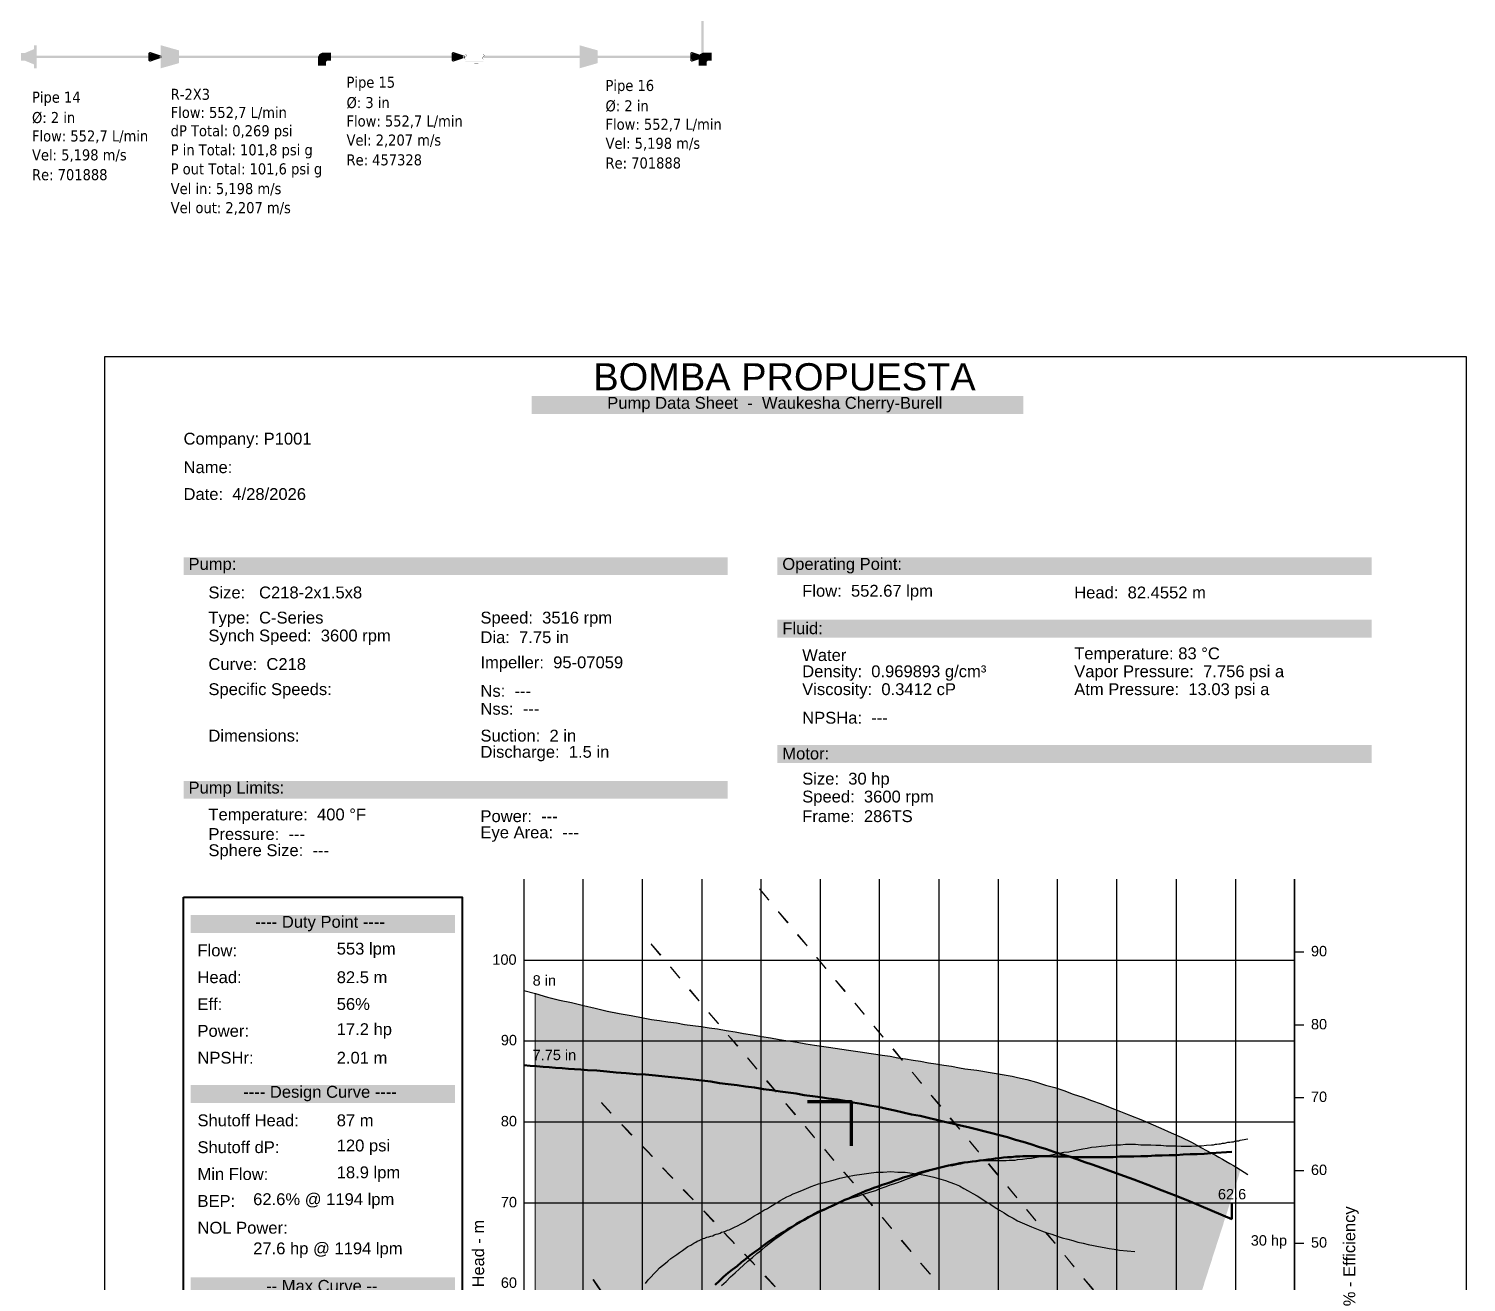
# Model space of a CAD drawing. Header units: inches. Extents: x 0.44 to 8.19, y 2.8 to 6.21.
# Drawn here: x 1.347 to 2.404, y 3.724 to 4.646 of the extents above; entities that cross this region are included whole.
import ezdxf

# ---------------------------------------------------------------- set-up
doc = ezdxf.new("R2010")
doc.units = ezdxf.units.IN
doc.header["$MEASUREMENT"] = 0
for name, color, linetype in [('PDF2_Solid Fills', 7, 'Continuous'), ('PDF2_Text', 7, 'Continuous'), ('PDF3_Text', 7, 'Continuous')]:
    doc.layers.add(name, color=color, linetype=linetype)
doc.layers.add('PDF3_Geometry', color=7, linetype='Continuous', true_color=0xc0c0c0)
doc.layers.add('PDF3_Solid Fills', color=7, linetype='Continuous', true_color=0x804000)
doc.styles.add('PDF Arial-BoldMT', font='arial.ttf')
doc.styles.add('PDF ArialMT', font='arial.ttf')
doc.styles.add('PDF Tahoma', font='tahoma.ttf')
doc.styles.get("Standard").update_dxf_attribs({"font": 'arial.ttf'})

# ---------------------------------------------------------------- blocks, each defined once
blk = doc.blocks.new('P2613-PR-DT-002 REV1 HOJA DATOS BOMBA AC')
at = {"layer": 'PDF3_Solid Fills', "transparency": 33554559}
for color, points in [(7, [(2.4833, 11.4233), (5.78, 11.4233), (5.78, 11.5433), (2.4833, 11.5433)]), (256, [(4.0133, 8.2433), (4.0767, 8.1667), (4.07, 8.16), (4.0067, 8.2367)]), (256, [(4.14, 8.09), (4.2067, 8.0133), (4.1967, 8.0067), (4.1333, 8.0833)]), (256, [(4.27, 7.9367), (4.3333, 7.86), (4.3267, 7.8533), (4.26, 7.93)]), (256, [(3.2867, 7.8733), (3.3533, 7.7967), (3.3433, 7.79), (3.28, 7.8667)]), (256, [(3.4167, 7.72), (3.48, 7.6433), (3.4733, 7.6367), (3.41, 7.7133)]), (256, [(4.3967, 7.7833), (4.46, 7.7067), (4.4533, 7.7), (4.39, 7.7767)]), (256, [(4.5233, 7.63), (4.59, 7.5533), (4.58, 7.5467), (4.5167, 7.6233)]), (256, [(3.5467, 7.5667), (3.61, 7.49), (3.6033, 7.4833), (3.5367, 7.56)]), (256, [(4.6533, 7.4767), (4.7167, 7.4), (4.71, 7.3933), (4.6467, 7.47)]), (256, [(3.6733, 7.4133), (3.74, 7.3367), (3.7333, 7.33), (3.6667, 7.4067)]), (256, [(4.78, 7.3233), (4.8433, 7.2467), (4.8367, 7.24), (4.7733, 7.3167)]), (256, [(3.8033, 7.26), (3.87, 7.1867), (3.86, 7.18), (3.7967, 7.2567)]), (256, [(4.91, 7.17), (4.9733, 7.09), (4.9633, 7.0867), (4.9, 7.1633)]), (256, [(3.9333, 7.11), (3.9967, 7.0333), (3.99, 7.0267), (3.9267, 7.1033)]), (256, [(4.0633, 6.9567), (4.1267, 6.88), (4.12, 6.8733), (4.0533, 6.95)]), (256, [(5.0367, 7.0133), (5.1, 6.9367), (5.0933, 6.93), (5.03, 7.01)]), (256, [(5.1633, 6.86), (5.23, 6.7833), (5.22, 6.7767), (5.1567, 6.8533)]), (256, [(2.9533, 6.81), (3.02, 6.7367), (3.0133, 6.73), (2.9467, 6.8033)]), (256, [(4.19, 6.8033), (4.2567, 6.7267), (4.2467, 6.72), (4.1833, 6.7967)]), (256, [(3.09, 6.6633), (3.16, 6.59), (3.15, 6.5833), (3.0833, 6.6567)]), (256, [(4.32, 6.65), (4.3833, 6.5733), (4.3767, 6.5667), (4.3133, 6.6433)]), (256, [(5.2933, 6.7067), (5.3567, 6.63), (5.35, 6.6233), (5.2833, 6.7)]), (256, [(5.42, 6.5533), (5.4833, 6.4767), (5.4767, 6.47), (5.4133, 6.5467)]), (256, [(3.2267, 6.52), (3.2967, 6.4467), (3.29, 6.44), (3.22, 6.5133)]), (256, [(4.45, 6.4967), (4.5133, 6.42), (4.5067, 6.4133), (4.4433, 6.49)]), (256, [(3.3633, 6.3733), (3.4333, 6.3), (3.4267, 6.2933), (3.3567, 6.3667)]), (256, [(5.55, 6.4), (5.6133, 6.3233), (5.6033, 6.3167), (5.54, 6.3933)]), (256, [(4.58, 6.3433), (4.6433, 6.27), (4.6367, 6.2633), (4.57, 6.34)]), (256, [(3.5033, 6.2267), (3.57, 6.1567), (3.5633, 6.15), (3.4933, 6.22)]), (256, [(4.7067, 6.1933), (4.7733, 6.1167), (4.7633, 6.11), (4.7, 6.1867)]), (256, [(5.6767, 6.2467), (5.74, 6.17), (5.7333, 6.1633), (5.67, 6.24)]), (256, [(3.64, 6.0833), (3.71, 6.01), (3.7, 6.0033), (3.6333, 6.0767)]), (256, [(5.8033, 6.0933), (5.8667, 6.0167), (5.86, 6.01), (5.7967, 6.0867)]), (256, [(4.8367, 6.04), (4.9, 5.9633), (4.8933, 5.9567), (4.83, 6.0333)]), (256, [(3.7767, 5.9367), (3.8467, 5.8633), (3.84, 5.8567), (3.77, 5.93)]), (256, [(4.9667, 5.8867), (5.03, 5.81), (5.0233, 5.8033), (4.9567, 5.88)]), (256, [(5.9333, 5.94), (5.9967, 5.8633), (5.99, 5.8567), (5.9233, 5.9333)]), (256, [(3.9133, 5.7933), (3.9833, 5.72), (3.9767, 5.7133), (3.9067, 5.7867)]), (256, [(6.06, 5.7833), (6.1233, 5.7067), (6.1167, 5.7), (6.0533, 5.78)]), (256, [(5.0933, 5.7333), (5.16, 5.6567), (5.1533, 5.65), (5.0867, 5.7267)]), (256, [(2.9, 5.6233), (2.9567, 5.54), (2.9467, 5.5333), (2.89, 5.6167)]), (256, [(4.0533, 5.6467), (4.12, 5.5733), (4.1133, 5.5667), (4.0433, 5.64)]), (256, [(6.1867, 5.63), (6.2533, 5.5533), (6.2433, 5.5467), (6.18, 5.6233)])]:
    blk.add_hatch(color=color, dxfattribs=at).paths.add_polyline_path(points)
at = {"layer": 'PDF3_Solid Fills', "true_color": 0xc0c0c0, "transparency": 33554559}
for points in [[(0.15, 10.3433), (3.7967, 10.3433), (3.7967, 10.4633), (0.15, 10.4633)], [(4.13, 10.3433), (8.1133, 10.3433), (8.1133, 10.4633), (4.13, 10.4633)], [(4.13, 9.9233), (8.1133, 9.9233), (8.1133, 10.0433), (4.13, 10.0433)], [(4.13, 9.0833), (8.1133, 9.0833), (8.1133, 9.2033), (4.13, 9.2033)], [(0.15, 8.8433), (3.7967, 8.8433), (3.7967, 8.9633), (0.15, 8.9633)], [(0.1967, 7.9433), (1.97, 7.9433), (1.97, 8.0633), (0.1967, 8.0633)], [(0.1967, 6.8033), (1.97, 6.8033), (1.97, 6.9233), (0.1967, 6.9233)], [(0.1967, 5.5133), (1.97, 5.5133), (1.97, 5.6333), (0.1967, 5.6333)]]:
    blk.add_hatch(color=9, dxfattribs=at).paths.add_polyline_path(points)
at = {"layer": 'PDF3_Solid Fills', "true_color": 0xffffd0, "transparency": 33554559}
blk.add_hatch(color=7, dxfattribs=at).paths.add_polyline_path([(2.5067, 5.0867), (2.52, 5.0867), (2.5333, 5.0833), (2.5433, 5.08), (2.57, 5.0733), (2.58, 5.07), (2.5933, 5.0667), (2.6033, 5.0633), (2.63, 5.0567), (2.64, 5.0533), (2.6667, 5.0467), (2.6767, 5.0433), (2.69, 5.04), (2.7, 5.0367), (2.7267, 5.03), (2.7367, 5.0267), (2.7633, 5.02), (2.7733, 5.0167), (2.7867, 5.0133), (2.7967, 5.01), (2.8233, 5.0033), (2.8333, 5), (2.86, 4.9933), (2.87, 4.99), (2.8833, 4.9867), (2.8933, 4.9833), (2.92, 4.9767), (2.93, 4.9733), (2.9567, 4.9667), (2.9667, 4.9633), (2.98, 4.96), (2.99, 4.9567), (3.0167, 4.95), (3.0267, 4.9467), (3.0533, 4.94), (3.0633, 4.9367), (3.0767, 4.9333), (3.0867, 4.93), (3.1133, 4.9233), (3.1233, 4.92), (3.15, 4.9133), (3.16, 4.91), (3.1733, 4.9067), (3.1833, 4.9033), (3.21, 4.8967), (3.22, 4.8933), (3.2467, 4.8867), (3.2567, 4.8833), (3.27, 4.88), (3.28, 4.8767), (3.3067, 4.87), (3.3167, 4.8667), (3.33, 4.8633), (3.34, 4.86), (3.3667, 4.8533), (3.3767, 4.85), (3.4033, 4.8433), (3.4133, 4.84), (3.4267, 4.8367), (3.4367, 4.8333), (3.4633, 4.8267), (3.4733, 4.8233), (3.5, 4.8167), (3.51, 4.8133), (3.5233, 4.81), (3.5333, 4.8067), (3.56, 4.8), (3.57, 4.7967), (3.5967, 4.79), (3.6067, 4.7867), (3.62, 4.7833), (3.63, 4.78), (3.6567, 4.7733), (3.6667, 4.77), (3.6933, 4.7633), (3.7033, 4.76), (3.7167, 4.7567), (3.7267, 4.7533), (3.7533, 4.7467), (3.7633, 4.7433), (3.79, 4.7367), (3.8, 4.7333), (3.8133, 4.73), (3.8233, 4.7267), (3.85, 4.72), (3.86, 4.7167), (3.8867, 4.71), (3.8967, 4.7067), (3.91, 4.7033), (3.92, 4.7), (3.9467, 4.6933), (3.9567, 4.69), (3.9833, 4.6833), (3.9933, 4.68), (4.0067, 4.6767), (4.0167, 4.6733), (4.0433, 4.6667), (4.0533, 4.6633), (4.08, 4.6567), (4.09, 4.6533), (4.1033, 4.65), (4.1133, 4.6467), (4.14, 4.64), (4.15, 4.6367), (4.1633, 4.6333), (4.1733, 4.63), (4.2, 4.6233), (4.21, 4.62), (4.2367, 4.6133), (4.2467, 4.61), (4.26, 4.6067), (4.27, 4.6033), (4.2967, 4.5967), (4.3067, 4.5933), (4.3333, 4.5867), (4.3433, 4.5833), (4.3567, 4.58), (4.3667, 4.5767), (4.3933, 4.57), (4.4033, 4.5667), (4.43, 4.56), (4.44, 4.5567), (4.4533, 4.5533), (4.4633, 4.55), (4.49, 4.5433), (4.5, 4.54), (4.5267, 4.5333), (4.5367, 4.53), (4.55, 4.5267), (4.56, 4.5233), (4.5867, 4.5167), (4.5967, 4.5133), (4.6233, 4.5067), (4.6333, 4.5033), (4.6467, 4.5), (4.6567, 4.4967), (4.6833, 4.49), (4.6933, 4.4867), (4.72, 4.48), (4.73, 4.4767), (4.7433, 4.4733), (4.7533, 4.47), (4.78, 4.4633), (4.79, 4.46), (4.8167, 4.4533), (4.8267, 4.45), (4.84, 4.4467), (4.85, 4.4433), (4.8767, 4.4367), (4.8867, 4.4333), (4.9, 4.43), (4.91, 4.4267), (4.9367, 4.42), (4.9467, 4.4167), (4.9733, 4.41), (4.9833, 4.4067), (4.9967, 4.4033), (5.0067, 4.4), (5.0333, 4.3933), (5.0433, 4.39), (5.07, 4.3833), (5.08, 4.38), (5.0933, 4.3767), (5.1033, 4.3733), (5.13, 4.3667), (5.14, 4.3633), (5.1667, 4.3567), (5.1767, 4.3533), (5.19, 4.35), (5.2, 4.3467), (5.2267, 4.34), (5.2367, 4.3367), (5.2633, 4.33), (5.2733, 4.3267), (5.2867, 4.3233), (5.2967, 4.32), (5.3233, 4.3133), (5.3333, 4.31), (5.36, 4.3033), (5.37, 4.3), (5.3833, 4.2967), (5.3933, 4.2933), (5.42, 4.2867), (5.43, 4.2833), (5.4567, 4.2767), (5.4667, 4.2733), (5.48, 4.27), (5.49, 4.2667), (5.5167, 4.26), (5.5267, 4.2567), (5.5533, 4.25), (5.5633, 4.2467), (5.5767, 4.2433), (5.5867, 4.24), (5.6133, 4.2333), (5.6233, 4.23), (5.65, 4.2233), (5.66, 4.22), (5.6733, 4.2167), (5.6833, 4.2133), (5.71, 4.2067), (5.72, 4.2033), (5.7333, 4.2), (5.7433, 4.1967), (5.77, 4.19), (5.78, 4.1867), (5.8067, 4.18), (5.8167, 4.1767), (5.83, 4.1733), (5.84, 4.17), (5.8667, 4.1633), (5.8767, 4.16), (5.9033, 4.1533), (5.9133, 4.15), (5.9267, 4.1467), (5.9367, 4.1433), (5.9633, 4.1367), (5.9733, 4.1333), (6, 4.1267), (6.01, 4.1233), (6.0233, 4.12), (6.0333, 4.1167), (6.06, 4.11), (6.07, 4.1067), (6.0967, 4.1), (6.1067, 4.0967), (6.12, 4.0933), (6.13, 4.09), (6.1567, 4.0833), (6.1667, 4.08), (6.1933, 4.0733), (6.2033, 4.07), (6.2167, 4.0667), (6.2267, 4.0633), (6.2533, 4.0567), (6.2633, 4.0533), (6.29, 4.0467), (6.3, 4.0433), (6.3133, 4.04), (6.3233, 4.0367), (6.35, 4.03), (6.36, 4.0267), (6.3867, 4.02), (6.3967, 4.0167), (6.41, 4.0133), (6.42, 4.01), (6.4467, 4.0033), (6.4567, 4), (6.4833, 3.9933), (6.4833, 4.0033), (6.5033, 4.0633), (6.5067, 4.0767), (6.53, 4.1467), (6.5333, 4.16), (6.5567, 4.23), (6.56, 4.2433), (6.58, 4.3033), (6.5833, 4.3167), (6.6067, 4.3867), (6.61, 4.4), (6.6333, 4.47), (6.6367, 4.4833), (6.6567, 4.5433), (6.66, 4.5567), (6.6833, 4.6267), (6.6867, 4.64), (6.71, 4.71), (6.7133, 4.7233), (6.7333, 4.7833), (6.7367, 4.7967), (6.76, 4.8667), (6.7633, 4.88), (6.7867, 4.95), (6.79, 4.9633), (6.8133, 5.0333), (6.8167, 5.0467), (6.8367, 5.1067), (6.84, 5.12), (6.8633, 5.19), (6.8667, 5.2033), (6.89, 5.2733), (6.8933, 5.2867), (6.9133, 5.3467), (6.9167, 5.36), (6.94, 5.43), (6.9433, 5.4433), (6.9667, 5.5133), (6.97, 5.5267), (6.99, 5.5867), (6.9933, 5.6), (7.0167, 5.67), (7.02, 5.6833), (7.0433, 5.7533), (7.0467, 5.7667), (7.07, 5.8367), (7.0733, 5.85), (7.0933, 5.91), (7.0967, 5.9233), (7.12, 5.9933), (7.1233, 6.0067), (7.1467, 6.0767), (7.15, 6.09), (7.17, 6.15), (7.1733, 6.1633), (7.1967, 6.2333), (7.2, 6.2467), (7.2233, 6.3167), (7.2267, 6.33), (7.2333, 6.35), (7.2366, 6.3533), (7.2366, 6.3533), (7.2333, 6.3567), (7.2267, 6.36), (7.2233, 6.3633), (7.1833, 6.3833), (7.1767, 6.39), (7.17, 6.3933), (7.1667, 6.3967), (7.16, 6.4), (7.1567, 6.4033), (7.1367, 6.4133), (7.1333, 6.4167), (7.0867, 6.44), (7.0833, 6.4433), (7.0633, 6.4533), (7.0567, 6.46), (7.05, 6.4633), (7.0467, 6.4667), (7.04, 6.47), (7.0367, 6.4733), (6.7767, 6.6033), (6.7667, 6.6067), (6.74, 6.62), (6.73, 6.6233), (6.71, 6.6333), (6.7, 6.6367), (6.6867, 6.6433), (6.6767, 6.6467), (6.6633, 6.6533), (6.6533, 6.6567), (6.64, 6.6633), (6.63, 6.6667), (6.6233, 6.67), (6.6133, 6.6733), (6.6067, 6.6767), (6.5967, 6.68), (6.59, 6.6833), (6.58, 6.6867), (6.5733, 6.69), (6.5633, 6.6933), (6.5367, 6.7067), (6.5267, 6.71), (6.5067, 6.72), (6.4967, 6.7233), (6.49, 6.7267), (6.48, 6.73), (6.4733, 6.7333), (6.4533, 6.74), (6.4467, 6.7433), (6.4267, 6.75), (6.42, 6.7533), (6.41, 6.7567), (6.4033, 6.76), (6.3933, 6.7633), (6.3867, 6.7667), (6.3767, 6.77), (6.37, 6.7733), (6.36, 6.7767), (6.3533, 6.78), (6.3333, 6.7867), (6.3267, 6.79), (6.2967, 6.8), (6.29, 6.8033), (6.28, 6.8067), (6.2733, 6.81), (6.2633, 6.8133), (6.2567, 6.8167), (6.1867, 6.84), (6.1733, 6.8433), (6.1667, 6.8467), (6.1467, 6.8533), (6.14, 6.8567), (6, 6.9033), (5.9867, 6.9067), (5.9167, 6.93), (5.8633, 6.9433), (5.8533, 6.9467), (5.84, 6.95), (5.83, 6.9533), (5.8033, 6.96), (5.7933, 6.9633), (5.74, 6.9767), (5.7, 6.9833), (5.66, 6.9933), (5.6433, 6.9967), (5.5433, 7.0133), (5.5033, 7.0167), (5.4633, 7.0233), (5.4467, 7.0267), (5.3467, 7.0433), (5.3233, 7.0467), (5.2967, 7.05), (5.2633, 7.0567), (5.2433, 7.06), (5.22, 7.0633), (5.1933, 7.0667), (5.16, 7.0733), (5.14, 7.0767), (5.1167, 7.08), (5.09, 7.0833), (5.04, 7.0933), (4.9867, 7.1), (4.9367, 7.11), (4.8833, 7.1167), (4.8333, 7.1267), (4.7867, 7.1333), (4.7667, 7.1367), (4.65, 7.1533), (4.63, 7.1567), (4.56, 7.1667), (4.54, 7.17), (4.4233, 7.1867), (4.4033, 7.19), (4.38, 7.1933), (4.32, 7.2033), (4.26, 7.21), (4.2, 7.22), (4.1867, 7.2233), (4.17, 7.2267), (4.1567, 7.23), (4.1233, 7.2367), (3.7833, 7.2933), (3.73, 7.3), (3.7133, 7.3033), (3.6733, 7.31), (3.6467, 7.3133), (3.6167, 7.3167), (3.5633, 7.3233), (3.5467, 7.3267), (3.5067, 7.3333), (3.48, 7.3367), (3.45, 7.34), (3.4333, 7.3433), (3.3933, 7.35), (3.34, 7.3567), (3.3233, 7.36), (3.2833, 7.3667), (3.2667, 7.37), (3.1467, 7.39), (3.1333, 7.3933), (3.1167, 7.3967), (3.1033, 7.4), (3.07, 7.4067), (3.0567, 7.41), (2.99, 7.4233), (2.9767, 7.4267), (2.91, 7.44), (2.8967, 7.4433), (2.83, 7.4567), (2.51, 7.5367), (2.5067, 7.5367)])
at = {"layer": 'PDF3_Solid Fills', "transparency": 33554559}
h = blk.add_hatch(color=256, dxfattribs=at)
h.paths.add_polyline_path([(2.6567, 6.62), (2.72, 6.54), (2.7133, 6.5333), (2.65, 6.6133)], flags=0)
h.paths.add_polyline_path([(2.7833, 6.4633), (2.8467, 6.3867), (2.84, 6.38), (2.7767, 6.4567)], flags=0)
h.paths.add_polyline_path([(2.91, 6.31), (2.9733, 6.2333), (2.9667, 6.2267), (2.9033, 6.3033)], flags=0)
h.paths.add_polyline_path([(3.0367, 6.1533), (3.1, 6.0767), (3.0933, 6.07), (3.03, 6.1467)], flags=0)
h.paths.add_polyline_path([(3.1633, 6), (3.2267, 5.9233), (3.22, 5.9167), (3.1567, 5.9933)], flags=0)
h.paths.add_polyline_path([(3.29, 5.8433), (3.3533, 5.7667), (3.3467, 5.76), (3.2833, 5.84)], flags=0)
h.paths.add_polyline_path([(3.4167, 5.69), (3.48, 5.6133), (3.4733, 5.6067), (3.41, 5.6833)], flags=0)
h.paths.add_polyline_path([(3.5433, 5.5367), (3.6067, 5.4567), (3.6, 5.45), (3.5367, 5.53)], flags=0)
h.paths.add_polyline_path([(3.67, 5.38), (3.7333, 5.3033), (3.7267, 5.2967), (3.6633, 5.3733)], flags=0)
h.paths.add_polyline_path([(3.7967, 5.2267), (3.86, 5.15), (3.8533, 5.1433), (3.79, 5.22)], flags=0)
h.paths.add_polyline_path([(3.9233, 5.07), (3.9867, 4.9933), (3.98, 4.9867), (3.9167, 5.0633)], flags=0)
h.paths.add_polyline_path([(4.05, 4.9167), (4.1133, 4.84), (4.1067, 4.8333), (4.0433, 4.91)], flags=0)
h.paths.add_polyline_path([(4.1767, 4.76), (4.24, 4.6833), (4.2333, 4.6767), (4.17, 4.7567)], flags=0)
h.paths.add_polyline_path([(4.3033, 4.6067), (4.37, 4.53), (4.36, 4.5233), (4.2967, 4.6)], flags=0)
h.paths.add_polyline_path([(4.4333, 4.4533), (4.4667, 4.41), (4.4967, 4.3733), (4.4867, 4.3667), (4.4567, 4.4033), (4.4233, 4.4467)], flags=0)
h.paths.add_polyline_path([(4.56, 4.2967), (4.6167, 4.2267), (4.6067, 4.2233), (4.55, 4.29)], flags=0)
at = {"layer": 'PDF3_Geometry', "lineweight": 25}
for points in [[(2.43, 8.3033), (2.43, 3.4233), (7.5967, 3.4233), (7.5967, 8.3033), (7.5967, 3.4233), (7.66, 3.4233)], [(2.8267, 8.3033), (2.8267, 3.4233)], [(3.2233, 8.3033), (3.2233, 3.4233)], [(3.6233, 8.3033), (3.6233, 3.4233)], [(4.02, 8.3033), (4.02, 3.4233)], [(4.4167, 8.3033), (4.4167, 3.4233)], [(4.8133, 8.3033), (4.8133, 3.4233)], [(5.2133, 8.3033), (5.2133, 3.4233)], [(5.61, 8.3033), (5.61, 3.4233)], [(6.0067, 8.3033), (6.0067, 3.4233)], [(6.4033, 8.3033), (6.4033, 3.4233)], [(6.8033, 8.3033), (6.8033, 3.4233)], [(7.2, 8.3033), (7.2, 3.4233)], [(7.5967, 7.8167), (7.66, 7.8167)], [(2.43, 7.76), (7.5967, 7.76)], [(7.5967, 7.3267), (7.66, 7.3267)], [(2.43, 7.22), (7.5967, 7.22)], [(7.5967, 6.84), (7.66, 6.84)], [(2.43, 6.6767), (7.5967, 6.6767)], [(7.5967, 6.35), (7.66, 6.35)], [(2.43, 6.1333), (7.5967, 6.1333)], [(7.5967, 5.8633), (7.66, 5.8633)]]:
    blk.add_lwpolyline(points, dxfattribs=at)
at = {"layer": 'PDF3_Geometry', "color": 7, "lineweight": 40}
blk.add_lwpolyline([(0.15, 8.1833), (2.0167, 8.1833), (2.0167, 5.1233), (0.15, 5.1233)], close=True, dxfattribs=at)
at = {"layer": 'PDF3_Geometry', "color": 7, "lineweight": 25}
blk.add_lwpolyline([(2.43, 7.5567), (2.51, 7.5367), (2.59, 7.5133), (2.67, 7.4933), (2.75, 7.4767), (2.83, 7.4567), (2.91, 7.44), (2.99, 7.42), (3.07, 7.4033), (3.15, 7.39), (3.23, 7.3733), (3.2867, 7.3633), (3.34, 7.3567), (3.3967, 7.3467), (3.4533, 7.34), (3.5067, 7.33), (3.5633, 7.3233), (3.62, 7.3167), (3.6733, 7.3067), (3.73, 7.3), (3.7867, 7.29), (3.8467, 7.28), (3.9033, 7.27), (3.9633, 7.26), (4.0233, 7.25), (4.0833, 7.24), (4.1433, 7.23), (4.2033, 7.22), (4.2633, 7.21), (4.32, 7.2), (4.38, 7.19), (4.4267, 7.1833), (4.4733, 7.1767), (4.5167, 7.17), (4.5633, 7.1633), (4.6067, 7.1567), (4.6533, 7.15), (4.7, 7.1433), (4.7433, 7.1367), (4.79, 7.13), (4.8333, 7.1233), (4.8867, 7.1167), (4.9367, 7.1067), (4.99, 7.1), (5.04, 7.09), (5.09, 7.0833), (5.1433, 7.0733), (5.1933, 7.0667), (5.2467, 7.0567), (5.2967, 7.05), (5.35, 7.04), (5.3867, 7.0333), (5.4267, 7.0267), (5.4667, 7.0233), (5.5067, 7.0167), (5.5433, 7.01), (5.5833, 7.0033), (5.6233, 6.9967), (5.6633, 6.99), (5.7033, 6.9833), (5.74, 6.9733), (5.8033, 6.96), (5.8667, 6.9433), (5.9267, 6.9233), (5.99, 6.9067), (6.05, 6.8867), (6.1133, 6.8633), (6.1767, 6.8433), (6.2367, 6.82), (6.3, 6.7967), (6.36, 6.7733), (6.43, 6.7467), (6.4967, 6.72), (6.5667, 6.6933), (6.6333, 6.6633), (6.7, 6.6333), (6.77, 6.6033), (6.8367, 6.5733), (6.9067, 6.54), (6.9733, 6.5033), (7.04, 6.4667), (7.0667, 6.4533), (7.09, 6.44), (7.1133, 6.4267), (7.1367, 6.4133), (7.1633, 6.3967), (7.1867, 6.3833), (7.21, 6.37), (7.2833, 6.3233)], dxfattribs=at)
at = {"layer": 'PDF3_Geometry', "color": 1, "lineweight": 18}
blk.add_lwpolyline([(2.5067, 7.5367), (2.5067, 5.12)], dxfattribs=at)
at = {"layer": 'PDF3_Geometry', "color": 7, "lineweight": 50}
blk.add_lwpolyline([(2.43, 7.0567), (2.4733, 7.0533), (2.5167, 7.05), (2.56, 7.0467), (2.6, 7.0433), (2.6433, 7.04), (2.6867, 7.0367), (2.73, 7.0333), (2.77, 7.03), (2.8133, 7.0267), (2.8567, 7.0233), (2.92, 7.02), (2.9867, 7.0133), (3.05, 7.0067), (3.1167, 7.0033), (3.1833, 6.9967), (3.2467, 6.9933), (3.3133, 6.9867), (3.3767, 6.98), (3.4433, 6.9733), (3.5067, 6.9667), (3.5667, 6.96), (3.6233, 6.9533), (3.6833, 6.9467), (3.7433, 6.9367), (3.8, 6.93), (3.86, 6.9233), (3.9167, 6.9133), (3.9767, 6.9067), (4.0367, 6.8967), (4.0933, 6.89), (4.15, 6.88), (4.2033, 6.8733), (4.2567, 6.8667), (4.31, 6.8567), (4.3667, 6.85), (4.42, 6.8433), (4.4733, 6.8333), (4.53, 6.8267), (4.5833, 6.8167), (4.6367, 6.8067), (4.6933, 6.7967), (4.75, 6.7867), (4.8067, 6.7767), (4.8633, 6.7633), (4.9167, 6.7533), (4.9733, 6.74), (5.03, 6.7267), (5.0867, 6.7167), (5.14, 6.7033), (5.1967, 6.69), (5.25, 6.6767), (5.3033, 6.6667), (5.3567, 6.6533), (5.41, 6.64), (5.4633, 6.6267), (5.5133, 6.6133), (5.5667, 6.6), (5.62, 6.5867), (5.6733, 6.5733), (5.7267, 6.5567), (5.7767, 6.5433), (5.83, 6.5267), (5.88, 6.51), (5.9333, 6.4933), (5.9833, 6.4767), (6.0333, 6.46), (6.0867, 6.4433), (6.1367, 6.4267), (6.19, 6.4067), (6.24, 6.39), (6.3333, 6.3567), (6.4267, 6.3233), (6.52, 6.29), (6.6133, 6.2533), (6.71, 6.2167), (6.8033, 6.18), (6.8967, 6.1433), (7.1767, 6.0233)], dxfattribs=at)
at = {"layer": 'PDF3_Geometry', "color": 1, "lineweight": 106}
blk.add_lwpolyline([(4.6267, 6.5167), (4.6267, 6.81), (4.3333, 6.81)], dxfattribs=at)
at = {"layer": 'PDF3_Geometry', "color": 116, "lineweight": 25, "true_color": 0x008040}
for points in [[(3.7567, 5.58), (3.7867, 5.6067), (3.8167, 5.6367), (3.8467, 5.6633), (3.8767, 5.69), (3.9033, 5.7167), (3.9333, 5.7433), (3.9633, 5.7667), (3.9933, 5.7933), (4.0233, 5.8167), (4.0533, 5.8433), (4.0833, 5.8667), (4.1133, 5.89), (4.1433, 5.91), (4.1733, 5.9333), (4.2033, 5.9533), (4.2333, 5.9733), (4.2633, 5.9933), (4.2933, 6.0133), (4.32, 6.03), (4.35, 6.0467), (4.38, 6.0633), (4.4033, 6.0767), (4.4267, 6.0867), (4.45, 6.0967), (4.4733, 6.1067), (4.4933, 6.1167), (4.5167, 6.1267), (4.54, 6.1367), (4.5633, 6.1433), (4.5867, 6.1533), (4.6067, 6.16), (4.63, 6.1667), (4.6533, 6.1733), (4.6767, 6.18), (4.7, 6.19), (4.72, 6.1967), (4.7433, 6.2033), (4.7667, 6.21), (4.79, 6.2167), (4.8133, 6.2267), (4.8333, 6.2333), (4.86, 6.2433), (4.8867, 6.2533), (4.91, 6.26), (4.9367, 6.27), (4.9633, 6.28), (4.99, 6.29), (5.0133, 6.3), (5.04, 6.31), (5.0667, 6.32), (5.09, 6.33), (5.1167, 6.34), (5.1433, 6.3467), (5.17, 6.3567), (5.1933, 6.3633), (5.22, 6.3733), (5.2467, 6.38), (5.27, 6.3867), (5.2967, 6.3933), (5.3233, 6.3967), (5.35, 6.4033), (5.3667, 6.4067), (5.3867, 6.4067), (5.4067, 6.41), (5.4267, 6.4133), (5.4467, 6.4133), (5.4667, 6.4133), (5.4867, 6.4167), (5.5067, 6.4167), (5.5267, 6.4167), (5.5433, 6.4167), (5.5633, 6.4167), (5.5833, 6.4167), (5.6033, 6.4167), (5.6233, 6.4167), (5.6433, 6.4167), (5.6633, 6.4167), (5.6833, 6.42), (5.7033, 6.42), (5.7233, 6.42), (5.74, 6.4233), (5.7733, 6.4267), (5.8033, 6.43), (5.8333, 6.4333), (5.8667, 6.44), (5.8967, 6.4433), (5.9267, 6.45), (5.9567, 6.4533), (5.99, 6.46), (6.02, 6.4667), (6.05, 6.4733), (6.0833, 6.4767), (6.1133, 6.4833), (6.1433, 6.49), (6.1767, 6.4967), (6.2067, 6.5), (6.2367, 6.5067), (6.2667, 6.51), (6.3, 6.5133), (6.33, 6.5167), (6.36, 6.52), (6.3967, 6.5233), (6.43, 6.5233), (6.4633, 6.5267), (6.4967, 6.5267), (6.53, 6.5267), (6.5667, 6.5233), (6.6, 6.5233), (6.6333, 6.5233), (6.6667, 6.52), (6.7, 6.52), (6.7367, 6.5167), (6.77, 6.5167), (6.8033, 6.5167), (6.8367, 6.5133), (6.87, 6.5133), (6.9067, 6.5133), (6.94, 6.5167), (6.9733, 6.5167), (7.0067, 6.52), (7.04, 6.5233), (7.0533, 6.5233), (7.0667, 6.5267), (7.0767, 6.5267), (7.09, 6.53), (7.1, 6.53), (7.1133, 6.5333), (7.1267, 6.5333), (7.1367, 6.5367), (7.15, 6.54), (7.1633, 6.54), (7.1733, 6.5433), (7.1867, 6.5433), (7.1967, 6.5467), (7.21, 6.55), (7.2233, 6.55), (7.2333, 6.5533), (7.2467, 6.5567), (7.2833, 6.5633)], [(3.2467, 5.5933), (3.2633, 5.6167), (3.2833, 5.6367), (3.3033, 5.6567), (3.3233, 5.6767), (3.34, 5.6967), (3.36, 5.7133), (3.38, 5.73), (3.3967, 5.7433), (3.4167, 5.76), (3.4367, 5.7733), (3.4567, 5.7867), (3.4733, 5.8), (3.4933, 5.8133), (3.5133, 5.8267), (3.53, 5.84), (3.55, 5.85), (3.57, 5.8633), (3.5833, 5.87), (3.5933, 5.8767), (3.6067, 5.88), (3.62, 5.8867), (3.6333, 5.8933), (3.6433, 5.8967), (3.6567, 5.9033), (3.67, 5.9067), (3.6833, 5.91), (3.6967, 5.9133), (3.7067, 5.92), (3.72, 5.9233), (3.7333, 5.9267), (3.7467, 5.93), (3.7567, 5.9367), (3.77, 5.94), (3.7833, 5.9433), (3.7967, 5.95), (3.8067, 5.9533), (3.82, 5.96), (3.8433, 5.97), (3.8633, 5.98), (3.8867, 5.9933), (3.91, 6.0033), (3.93, 6.0167), (3.9533, 6.03), (3.9733, 6.0433), (3.9967, 6.0567), (4.02, 6.07), (4.04, 6.0833), (4.0633, 6.0967), (4.0833, 6.11), (4.1067, 6.1233), (4.13, 6.1367), (4.15, 6.15), (4.1733, 6.1633), (4.1933, 6.1733), (4.2167, 6.1833), (4.2367, 6.1933), (4.26, 6.2033), (4.31, 6.2233), (4.3567, 6.2433), (4.4067, 6.26), (4.4533, 6.2733), (4.5033, 6.2867), (4.55, 6.3), (4.6, 6.31), (4.6467, 6.32), (4.6967, 6.3267), (4.7433, 6.3333), (4.7933, 6.34), (4.84, 6.34), (4.89, 6.3433), (4.9367, 6.34), (4.9867, 6.34), (5.0333, 6.3333), (5.0833, 6.3267), (5.13, 6.3167), (5.18, 6.3067), (5.2267, 6.2933), (5.2567, 6.2833), (5.2867, 6.2733), (5.3167, 6.26), (5.35, 6.2467), (5.38, 6.23), (5.41, 6.2133), (5.44, 6.1967), (5.47, 6.18), (5.5, 6.16), (5.53, 6.14), (5.56, 6.1233), (5.59, 6.1033), (5.62, 6.0833), (5.65, 6.0667), (5.68, 6.0467), (5.71, 6.03), (5.74, 6.0133), (5.77, 6), (5.8033, 5.9867), (5.8333, 5.9733), (5.8667, 5.96), (5.9, 5.9467), (5.9367, 5.9333), (5.97, 5.9233), (6.0067, 5.91), (6.04, 5.9), (6.0767, 5.89), (6.11, 5.88), (6.1433, 5.87), (6.18, 5.8633), (6.2133, 5.8533), (6.25, 5.8467), (6.2833, 5.84), (6.32, 5.8333), (6.3533, 5.8267), (6.3867, 5.8233), (6.4233, 5.8167), (6.5267, 5.8067)]]:
    blk.add_lwpolyline(points, dxfattribs=at)
at = {"layer": 'PDF3_Geometry', "color": 116, "lineweight": 50, "true_color": 0x008040}
for points in [[(3.7133, 5.5833), (3.7433, 5.61), (3.77, 5.6367), (3.8, 5.6633), (3.83, 5.6867), (3.86, 5.71), (3.89, 5.7367), (3.9167, 5.7567), (3.9467, 5.78), (3.9767, 5.8033), (4.0067, 5.8233), (4.0367, 5.8467), (4.0633, 5.8667), (4.0933, 5.8867), (4.12, 5.9067), (4.15, 5.9233), (4.1767, 5.94), (4.2033, 5.96), (4.23, 5.9733), (4.2567, 5.99), (4.2833, 6.0067), (4.31, 6.02), (4.34, 6.0367), (4.3667, 6.05), (4.3933, 6.0633), (4.42, 6.0767), (4.4467, 6.09), (4.4733, 6.1033), (4.5033, 6.1167), (4.53, 6.13), (4.5567, 6.14), (4.5833, 6.1533), (4.61, 6.1633), (4.6367, 6.1767), (4.6667, 6.19), (4.6933, 6.2), (4.7233, 6.2133), (4.75, 6.2233), (4.7767, 6.2333), (4.8067, 6.2433), (4.8333, 6.2533), (4.8633, 6.2633), (4.89, 6.2733), (4.9167, 6.2833), (4.9467, 6.2933), (4.9733, 6.3033), (5, 6.31), (5.03, 6.32), (5.0567, 6.3267), (5.0867, 6.3367), (5.1133, 6.3433), (5.14, 6.35), (5.17, 6.3567), (5.1967, 6.3633), (5.2233, 6.37), (5.25, 6.3767), (5.2767, 6.3833), (5.3033, 6.3867), (5.33, 6.3933), (5.3567, 6.3967), (5.3833, 6.4033), (5.41, 6.4067), (5.4367, 6.41), (5.4633, 6.4133), (5.4867, 6.4167), (5.5133, 6.42), (5.54, 6.4233), (5.5667, 6.4267), (5.5933, 6.43), (5.62, 6.4333), (5.6467, 6.4367), (5.6733, 6.44), (5.7, 6.44), (5.7267, 6.4433), (5.7533, 6.4433), (5.7767, 6.4467), (5.8033, 6.4467), (5.83, 6.4467), (5.8533, 6.4467), (5.88, 6.4467), (5.9067, 6.4467), (5.9333, 6.4467), (5.9567, 6.4467), (5.9833, 6.4433), (6.01, 6.4433), (6.0333, 6.4433), (6.06, 6.4433), (6.0867, 6.4433), (6.11, 6.44), (6.1367, 6.44), (6.1633, 6.44), (6.19, 6.44), (6.2133, 6.44), (6.24, 6.44), (6.2867, 6.44), (6.3333, 6.44), (6.38, 6.44), (6.4267, 6.4433), (6.4733, 6.4433), (6.52, 6.4433), (6.5667, 6.4467), (6.6133, 6.4467), (6.6633, 6.45), (6.71, 6.45), (6.7567, 6.4533), (6.8033, 6.4533), (6.85, 6.4567), (6.8967, 6.46), (6.9433, 6.46), (6.99, 6.4633), (7.0367, 6.4667), (7.1767, 6.4767)], [(7.1767, 6.0233), (7.1767, 6.1267)]]:
    blk.add_lwpolyline(points, dxfattribs=at)
at = {"layer": 'PDF3_Text', "color": 7, "true_color": 0xffffff, "insert": (2.99, 11.4861), "char_height": 0.07948, "attachment_point": 4, "style": 'PDF ArialMT'}
blk.add_mtext('Pump Data Sheet  -  Waukesha Cherry-Burell', dxfattribs=at)
at = {"layer": 'PDF3_Text', "attachment_point": 4, "style": 'PDF ArialMT'}
for s, insert, char_height in [('Company: P1001', (0.15, 11.2461), 0.07948), ('Name:', (0.15, 11.0661), 0.07948), ('Date:  4/28/2026', (0.15, 10.8861), 0.07948), ('Pump:', (0.1833, 10.4061), 0.07948), ('Operating Point:', (4.1633, 10.4061), 0.07948), ('Size:   C218-2x1.5x8', (0.3167, 10.2261), 0.07948), ('Flow:  552.67 lpm', (4.2967, 10.2261), 0.07948), ('Head:  82.4552 m', (6.12, 10.2261), 0.07948), ('Type:  C-Series', (0.3167, 10.0461), 0.07948), ('Speed:  3516 rpm', (2.14, 10.0461), 0.07948), ('Fluid:', (4.1633, 9.9861), 0.07948), ('Synch Speed:  3600 rpm', (0.3167, 9.9261), 0.07948), ('Dia:  7.75 in', (2.14, 9.9261), 0.07948), ('Water', (4.2967, 9.8061), 0.07948), ('Temperature: 83 °C', (6.12, 9.8061), 0.07948), ('Curve:  C218', (0.3167, 9.7461), 0.07948), ('Impeller:  95-07059', (2.14, 9.7461), 0.07948), ('Density:  0.969893 g/cm³', (4.2967, 9.6861), 0.07948), ('Vapor Pressure:  7.756 psi a', (6.12, 9.6861), 0.07948), ('Specific Speeds:', (0.3167, 9.5661), 0.07948), ('Ns:  ---', (2.14, 9.5661), 0.07948), ('Viscosity:  0.3412 cP', (4.2967, 9.5661), 0.07948), ('Atm Pressure:  13.03 psi a', (6.12, 9.5661), 0.07948), ('Nss:  ---', (2.14, 9.4461), 0.07948), ('NPSHa:  ---', (4.2967, 9.3861), 0.07948), ('Dimensions:', (0.3167, 9.2661), 0.07948), ('Suction:  2 in', (2.14, 9.2661), 0.07948), ('Discharge:  1.5 in', (2.14, 9.1461), 0.07948), ('Motor:', (4.1633, 9.1461), 0.07948), ('Pump Limits:', (0.1833, 8.9061), 0.07948), ('Size:  30 hp', (4.2967, 8.9661), 0.07948), ('Speed:  3600 rpm', (4.2967, 8.8461), 0.07948), ('Temperature:  400 °F', (0.3167, 8.7261), 0.07948), ('Power:  ---', (2.14, 8.7261), 0.07948), ('Frame:  286TS', (4.2967, 8.7261), 0.07948), ('Pressure:  ---', (0.3167, 8.6061), 0.07948), ('Eye Area:  ---', (2.14, 8.6061), 0.07948), ('Sphere Size:  ---', (0.3167, 8.4861), 0.07948), ('---- Duty Point ----', (0.63, 8.0061), 0.07948), ('Flow:', (0.2433, 7.8261), 0.07948), ('553 lpm', (1.1767, 7.8261), 0.07948), ('90', (7.7067, 7.8212), 0.0696), ('100', (2.22, 7.7645), 0.0696), ('Head:', (0.2433, 7.6461), 0.07948), ('82.5 m', (1.1767, 7.6461), 0.07948), ('8 in', (2.49, 7.6246), 0.0696), ('Eff:', (0.2433, 7.4661), 0.07948), ('56%', (1.1767, 7.4661), 0.07948), ('Power:', (0.2433, 7.2861), 0.07948), ('17.2 hp', (1.1767, 7.2861), 0.07948), ('80', (7.7067, 7.3312), 0.0696), ('90', (2.2767, 7.2245), 0.0696), ('NPSHr:', (0.2433, 7.1061), 0.07948), ('2.01 m', (1.1767, 7.1061), 0.07948), ('7.75 in', (2.49, 7.1246), 0.0696), ('---- Design Curve ----', (0.55, 6.8661), 0.07948), ('70', (7.7067, 6.8445), 0.0696), ('Shutoff Head:', (0.2433, 6.6861), 0.07948), ('87 m', (1.1767, 6.6861), 0.07948), ('80', (2.2767, 6.6812), 0.0696), ('120 psi', (1.1767, 6.5061), 0.07948), ('Shutoff dP:', (0.2433, 6.5061), 0.07948), ('Min Flow:', (0.2433, 6.3261), 0.07948), ('18.9 lpm', (1.1767, 6.3261), 0.07948), ('60', (7.7067, 6.3546), 0.0696), ('BEP:', (0.2433, 6.1461), 0.07948), ('62.6% @ 1194 lpm', (0.6166, 6.1461), 0.07948), ('70', (2.2767, 6.1379), 0.0696), ('62.6', (7.0833, 6.1912), 0.0696), ('NOL Power:', (0.2433, 5.9661), 0.07948), ('30 hp', (7.3033, 5.8712), 0.0696), ('50', (7.7067, 5.8679), 0.0696), ('27.6 hp @ 1194 lpm', (0.6167, 5.8161), 0.07948), ('-- Max Curve --', (0.7033, 5.5761), 0.07948), ('60', (2.2767, 5.5979), 0.0696)]:
    blk.add_mtext(s, dxfattribs=dict(at, insert=insert, char_height=char_height))
at = {"layer": 'PDF3_Text', "attachment_point": 4, "rotation": 90, "style": 'PDF Arial-BoldMT'}
for s, insert, char_height in [('% - Efficiency', (7.9759, 5.44), 0.07919), ('Head - m', (2.1259, 5.5667), 0.07873)]:
    blk.add_mtext(s, dxfattribs=dict(at, insert=insert, char_height=char_height))

msp = doc.modelspace()

# ---------------------------------------------------------------- hatches: boundary and pattern name
at = {"layer": 'PDF2_Solid Fills', "transparency": 33554687}
for color, points in [(1, [(1.8416, 4.6252), (1.8416, 4.7659), (1.8433, 4.7659), (1.8433, 4.6244), (1.8416, 4.6244)]), (256, [(1.6692, 4.6261), (1.6673, 4.6242), (1.6672, 4.6242), (1.6671, 4.6243), (1.6691, 4.6263), (1.6692, 4.6262)]), (256, [(1.6682, 4.6272), (1.6692, 4.6262), (1.6691, 4.626), (1.6691, 4.6261), (1.6681, 4.6271), (1.668, 4.6271), (1.6682, 4.6272)]), (256, [(1.6682, 4.6308), (1.6682, 4.6289), (1.6681, 4.6289), (1.6681, 4.6309), (1.6682, 4.6309)]), (256, [(1.6682, 4.629), (1.6682, 4.627), (1.6681, 4.627), (1.6681, 4.6291), (1.6682, 4.6291)]), (256, [(1.6812, 4.6289), (1.6681, 4.6289), (1.6681, 4.6291), (1.6813, 4.6291), (1.6813, 4.6289)]), (256, [(1.6746, 4.6206), (1.6746, 4.63), (1.6748, 4.63), (1.6748, 4.6205), (1.6746, 4.6205)]), (256, [(1.6802, 4.6243), (1.6821, 4.6262), (1.6821, 4.6263), (1.6823, 4.6262), (1.6803, 4.6242), (1.6802, 4.6243)]), (256, [(1.6821, 4.6261), (1.6812, 4.6271), (1.6811, 4.6271), (1.6812, 4.6272), (1.6822, 4.6262), (1.6823, 4.6262), (1.6821, 4.626)]), (256, [(1.6813, 4.6308), (1.6813, 4.6289), (1.6812, 4.6289), (1.6812, 4.6309), (1.6813, 4.6309)]), (256, [(1.6812, 4.6271), (1.6812, 4.6291), (1.6813, 4.6291), (1.6813, 4.627), (1.6812, 4.627)]), (1, [(1.3531, 4.6261), (1.4369, 4.6261), (1.4369, 4.6244), (1.3523, 4.6244), (1.3523, 4.6261)]), (256, [(1.6673, 4.6243), (1.6683, 4.6234), (1.6682, 4.6233), (1.6681, 4.6233), (1.6672, 4.6242), (1.6671, 4.6243), (1.6672, 4.6244)]), (256, [(1.6682, 4.6234), (1.6682, 4.6214), (1.6681, 4.6214), (1.6681, 4.6235), (1.6682, 4.6235)]), (256, [(1.6682, 4.6216), (1.6813, 4.6216), (1.6813, 4.6214), (1.6681, 4.6214), (1.6681, 4.6216)]), (256, [(1.6682, 4.6215), (1.6682, 4.6196), (1.6681, 4.6196), (1.6681, 4.6216), (1.6682, 4.6216)]), (256, [(1.6747, 4.6207), (1.6776, 4.6207), (1.6776, 4.6205), (1.6746, 4.6205), (1.6746, 4.6207)]), (256, [(1.6812, 4.6233), (1.6802, 4.6243), (1.6803, 4.6244), (1.6813, 4.6234), (1.6812, 4.6233)]), (256, [(1.6812, 4.6215), (1.6812, 4.6235), (1.6813, 4.6235), (1.6813, 4.6214), (1.6812, 4.6214)]), (256, [(1.6813, 4.6215), (1.6813, 4.6196), (1.6812, 4.6196), (1.6812, 4.6216), (1.6813, 4.6216)]), (1, [(1.6821, 4.6261), (1.8349, 4.6261), (1.8349, 4.6244), (1.6813, 4.6244), (1.6813, 4.6261)])]:
    msp.add_hatch(color=color, dxfattribs=at).paths.add_polyline_path(points)
h = msp.add_hatch(color=256, dxfattribs=at)
h.paths.add_polyline_path([(1.327, 4.6309), (1.3336, 4.6281), (1.3335, 4.628), (1.3335, 4.6281), (1.3447, 4.6281), (1.3447, 4.628), (1.3447, 4.6281), (1.3512, 4.6309), (1.3513, 4.6308), (1.3513, 4.6196), (1.3512, 4.6196), (1.3447, 4.6223), (1.3447, 4.6224), (1.3447, 4.6223), (1.3335, 4.6223), (1.3335, 4.6224), (1.3336, 4.6223), (1.327, 4.6196), (1.3269, 4.6196), (1.3269, 4.6308)], flags=0)
h.paths.add_polyline_path([(1.327, 4.6308), (1.327, 4.6196), (1.327, 4.6196), (1.3269, 4.6197), (1.3334, 4.6225), (1.3447, 4.6225), (1.3512, 4.6197), (1.3512, 4.6196), (1.3511, 4.6196), (1.3511, 4.6308), (1.3512, 4.6308), (1.3512, 4.6308), (1.3447, 4.628), (1.3334, 4.628), (1.3269, 4.6308), (1.327, 4.6308)], flags=0)
at = {"layer": 'PDF2_Solid Fills', "true_color": 0x008080, "transparency": 33554687}
msp.add_hatch(color=136, dxfattribs=at).paths.add_polyline_path([(1.327, 4.6308), (1.3335, 4.628), (1.3447, 4.628), (1.3512, 4.6308), (1.3512, 4.6196), (1.3447, 4.6224), (1.3335, 4.6224), (1.327, 4.6196)])
at = {"layer": 'PDF2_Solid Fills', "transparency": 33554687}
h = msp.add_hatch(color=256, dxfattribs=at)
h.paths.add_polyline_path([(1.3531, 4.6335), (1.3512, 4.6335), (1.3512, 4.6336), (1.3513, 4.6336), (1.3513, 4.6169), (1.3512, 4.6169), (1.3512, 4.6169), (1.3531, 4.6169), (1.3531, 4.6169), (1.353, 4.6169), (1.353, 4.6336), (1.3531, 4.6336)], flags=0)
h.paths.add_polyline_path([(1.3531, 4.6336), (1.3531, 4.6169), (1.3531, 4.6168), (1.3512, 4.6168), (1.3511, 4.6169), (1.3511, 4.6336), (1.3512, 4.6337), (1.3531, 4.6337)], flags=0)
at = {"layer": 'PDF2_Solid Fills', "true_color": 0x404040, "transparency": 33554687}
msp.add_hatch(color=250, dxfattribs=at).paths.add_polyline_path([(1.3512, 4.6336), (1.3531, 4.6336), (1.3531, 4.6169), (1.3512, 4.6169)])
at = {"layer": 'PDF2_Solid Fills', "transparency": 33554687}
h = msp.add_hatch(color=256, dxfattribs=at)
h.paths.add_polyline_path([(1.4363, 4.6288), (1.4447, 4.626), (1.4447, 4.6245), (1.4363, 4.6216), (1.4352, 4.6224), (1.4352, 4.628)], flags=0)
h.paths.add_polyline_path([(1.4369, 4.628), (1.4369, 4.6224), (1.436, 4.6224), (1.4358, 4.6232), (1.4442, 4.626), (1.4444, 4.6252), (1.4442, 4.6245), (1.4358, 4.6272), (1.436, 4.628)], flags=0)
h = msp.add_hatch(color=256, dxfattribs=at)
h.paths.add_polyline_path([(1.4445, 4.6336), (1.4445, 4.6169), (1.4444, 4.6169), (1.4444, 4.6169), (1.4575, 4.6207), (1.4575, 4.6206), (1.4574, 4.6206), (1.4574, 4.6299), (1.4575, 4.6299), (1.4575, 4.6298), (1.4444, 4.6336), (1.4444, 4.6336)], flags=0)
h.paths.add_polyline_path([(1.4444, 4.6337), (1.4575, 4.63), (1.4576, 4.6299), (1.4576, 4.6206), (1.4575, 4.6205), (1.4444, 4.6168), (1.4443, 4.6169), (1.4443, 4.6336)], flags=0)
at = {"layer": 'PDF2_Solid Fills', "true_color": 0xc0c0c0, "transparency": 33554687}
for points in [[(1.4444, 4.6336), (1.4444, 4.6169), (1.4575, 4.6206), (1.4575, 4.6299)], [(1.56, 4.6187), (1.56, 4.6252), (1.561, 4.6271), (1.5628, 4.628), (1.5693, 4.628), (1.5693, 4.6224), (1.5666, 4.6224), (1.5657, 4.6215), (1.5657, 4.6187)], [(1.7521, 4.6336), (1.7521, 4.6169), (1.7651, 4.6206), (1.7651, 4.6299)], [(1.8397, 4.6187), (1.8397, 4.6252), (1.8406, 4.6271), (1.8425, 4.628), (1.849, 4.628), (1.849, 4.6224), (1.8462, 4.6224), (1.8453, 4.6215), (1.8453, 4.6187)]]:
    msp.add_hatch(color=9, dxfattribs=at).paths.add_polyline_path(points)
at = {"layer": 'PDF2_Solid Fills', "true_color": 0x6e00ff, "transparency": 33554687}
h = msp.add_hatch(color=190, dxfattribs=at)
h.paths.add_polyline_path([(1.5599, 4.6187), (1.5599, 4.6253), (1.5609, 4.6271), (1.5609, 4.6272), (1.5628, 4.6281), (1.5628, 4.6282), (1.5693, 4.6282), (1.5694, 4.628), (1.5694, 4.6224), (1.5693, 4.6223), (1.5666, 4.6223), (1.5666, 4.6224), (1.5666, 4.6224), (1.5657, 4.6215), (1.5657, 4.6215), (1.5657, 4.6215), (1.5657, 4.6187), (1.5657, 4.6187), (1.56, 4.6187)], flags=0)
h.paths.add_polyline_path([(1.56, 4.6188), (1.5657, 4.6188), (1.5657, 4.6187), (1.5655, 4.6187), (1.5655, 4.6216), (1.5665, 4.6225), (1.5693, 4.6225), (1.5693, 4.6224), (1.5693, 4.6224), (1.5693, 4.628), (1.5693, 4.628), (1.5693, 4.6279), (1.5628, 4.6279), (1.5628, 4.628), (1.5629, 4.628), (1.561, 4.627), (1.561, 4.6271), (1.561, 4.6271), (1.5601, 4.6252), (1.56, 4.6252), (1.5601, 4.6252), (1.5601, 4.6187), (1.56, 4.6187)], flags=0)
at = {"layer": 'PDF2_Solid Fills', "transparency": 33554687}
h = msp.add_hatch(color=256, dxfattribs=at)
h.paths.add_polyline_path([(1.6591, 4.6288), (1.6675, 4.626), (1.6675, 4.6245), (1.6591, 4.6216), (1.658, 4.6224), (1.658, 4.628)], flags=0)
h.paths.add_polyline_path([(1.6597, 4.628), (1.6597, 4.6224), (1.6589, 4.6224), (1.6586, 4.6232), (1.667, 4.626), (1.6672, 4.6252), (1.667, 4.6245), (1.6586, 4.6272), (1.6589, 4.628)], flags=0)
h = msp.add_hatch(color=1, dxfattribs=at)
h.paths.add_polyline_path([(1.7522, 4.6336), (1.7522, 4.6169), (1.7521, 4.6169), (1.7521, 4.6169), (1.7651, 4.6207), (1.7651, 4.6206), (1.765, 4.6206), (1.765, 4.6299), (1.7651, 4.6299), (1.7651, 4.6298), (1.7521, 4.6336), (1.7521, 4.6336)], flags=0)
h.paths.add_polyline_path([(1.7521, 4.6337), (1.7651, 4.63), (1.7652, 4.6299), (1.7652, 4.6206), (1.7651, 4.6205), (1.7521, 4.6168), (1.752, 4.6169), (1.752, 4.6336)], flags=0)
h = msp.add_hatch(color=256, dxfattribs=at)
h.paths.add_polyline_path([(1.8344, 4.6288), (1.8428, 4.626), (1.8428, 4.6245), (1.8344, 4.6216), (1.8333, 4.6224), (1.8333, 4.628)], flags=0)
h.paths.add_polyline_path([(1.8349, 4.628), (1.8349, 4.6224), (1.8341, 4.6224), (1.8338, 4.6232), (1.8422, 4.626), (1.8425, 4.6252), (1.8422, 4.6245), (1.8338, 4.6272), (1.8341, 4.628)], flags=0)
h = msp.add_hatch(color=1, dxfattribs=at)
h.paths.add_polyline_path([(1.8396, 4.6187), (1.8396, 4.6253), (1.8406, 4.6271), (1.8406, 4.6272), (1.8424, 4.6281), (1.8425, 4.6282), (1.849, 4.6282), (1.8491, 4.628), (1.8491, 4.6224), (1.849, 4.6223), (1.8462, 4.6223), (1.8462, 4.6224), (1.8463, 4.6224), (1.8454, 4.6215), (1.8453, 4.6215), (1.8454, 4.6215), (1.8454, 4.6187), (1.8453, 4.6187), (1.8397, 4.6187)], flags=0)
h.paths.add_polyline_path([(1.8397, 4.6188), (1.8453, 4.6188), (1.8453, 4.6187), (1.8452, 4.6187), (1.8452, 4.6216), (1.8461, 4.6225), (1.849, 4.6225), (1.849, 4.6224), (1.849, 4.6224), (1.849, 4.628), (1.849, 4.628), (1.849, 4.6279), (1.8425, 4.6279), (1.8425, 4.628), (1.8425, 4.628), (1.8407, 4.627), (1.8406, 4.6271), (1.8407, 4.6271), (1.8398, 4.6252), (1.8397, 4.6252), (1.8398, 4.6252), (1.8398, 4.6187), (1.8397, 4.6187)], flags=0)
at = {"layer": 'PDF2_Solid Fills', "true_color": 0x6e00ff, "transparency": 33554687}
msp.add_hatch(color=190, dxfattribs=at).paths.add_polyline_path([(1.4575, 4.6261), (1.6597, 4.6261), (1.6597, 4.6244), (1.4567, 4.6244), (1.4567, 4.6261)])

# ---------------------------------------------------------------- linework, layer by layer
msp.add_lwpolyline([(1.4031, 4.4048), (2.4035, 4.4048), (2.4035, 3.1074), (1.4031, 3.1074)], close=True)
at = {"layer": 'PDF2_Solid Fills', "transparency": 33554687}
for points in [[(1.436, 4.628), (1.4444, 4.6252), (1.436, 4.6224)], [(1.6589, 4.628), (1.6672, 4.6252), (1.6589, 4.6224)], [(1.8341, 4.628), (1.8425, 4.6252), (1.8341, 4.6224)]]:
    msp.add_solid(points, dxfattribs=at)

# ---------------------------------------------------------------- block references
at = {"transparency": 33554687, "xscale": 0.1096208495711672, "yscale": 0.1096208495711672, "zscale": 0.1096208495711672}
msp.add_blockref('P2613-PR-DT-002 REV1 HOJA DATOS BOMBA AC', (1.4446, 3.1104), dxfattribs=at)

# ---------------------------------------------------------------- texts
at = {"insert": (1.7621, 4.4), "char_height": 0.02, "attachment_point": 1}
msp.add_mtext_dynamic_manual_height_columns('BOMBA PROPUESTA', width=0.407318, gutter_width=0.1, heights=[0], dxfattribs=at)
at = {"layer": 'PDF2_Text', "transparency": 33554687, "attachment_point": 4, "style": 'PDF Tahoma'}
for s, insert, char_height in [('Pipe 15', (1.5808, 4.6054), 0.00813), ('Pipe 16', (1.7711, 4.603), 0.00813), ('Pipe 14', (1.3497, 4.5944), 0.00813), ('R-2X3', (1.4516, 4.5976), 0.00813), ('Ø: 3 in', (1.5808, 4.5914), 0.00813), ('Ø: 2 in', (1.3497, 4.5804), 0.00813), ('Flow: 552,7 L/min', (1.4516, 4.5837), 0.008133), ('Ø: 2 in', (1.7711, 4.589), 0.00813), ('dP Total: 0,269 psi', (1.4516, 4.5697), 0.008133), ('Flow: 552,7 L/min', (1.5808, 4.5774), 0.008133), ('Flow: 552,7 L/min', (1.7711, 4.575), 0.008133), ('Flow: 552,7 L/min', (1.3497, 4.5664), 0.008133), ('Vel: 2,207 m/s', (1.5808, 4.5634), 0.008133), ('Vel: 5,198 m/s', (1.7711, 4.561), 0.008133), ('Vel: 5,198 m/s', (1.3497, 4.5525), 0.008133), ('P in Total: 101,8 psi g', (1.4516, 4.5557), 0.008133), ('Re: 457328', (1.5808, 4.5494), 0.00813), ('Re: 701888', (1.3497, 4.5385), 0.00813), ('P out Total: 101,6 psi g', (1.4516, 4.5417), 0.008133), ('Re: 701888', (1.7711, 4.5471), 0.00813), ('Vel in: 5,198 m/s', (1.4516, 4.5277), 0.008133), ('Vel out: 2,207 m/s', (1.4516, 4.5137), 0.008133)]:
    msp.add_mtext(s, dxfattribs=dict(at, insert=insert, char_height=char_height))

doc.saveas('drawing.dxf')
